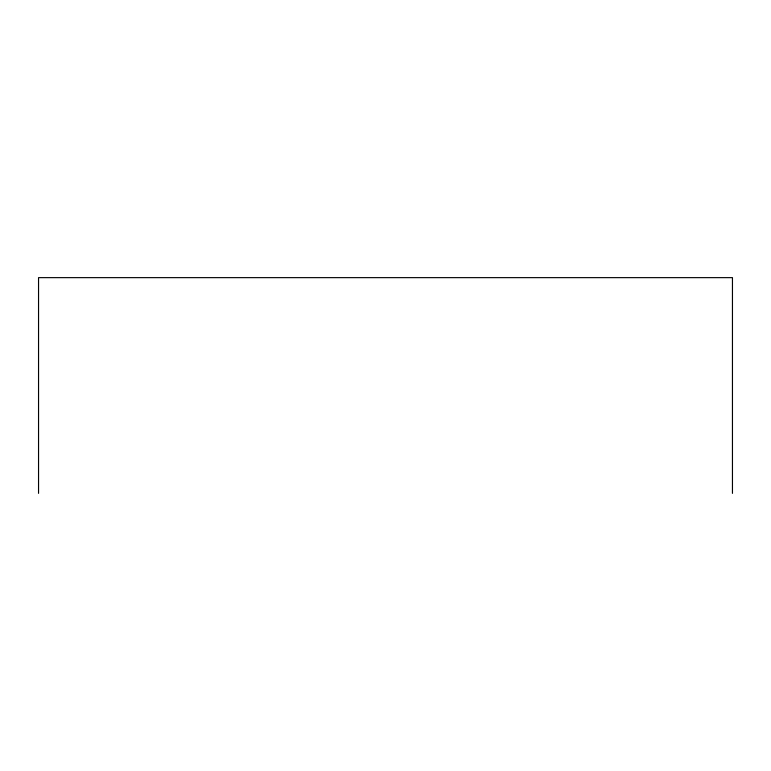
<?xml version="1.0" encoding="UTF-8"?>
<svg xmlns="http://www.w3.org/2000/svg" width="771" height="771" viewBox="0 0 771 771"><rect width="100%" height="100%" fill="white"/><g stroke="black" fill="none" stroke-linecap="round" stroke-linejoin="round"><path stroke-width="1.16" d="M732.45 493.363L732.45 277.637L38.55 277.637L38.55 493.363"/></g></svg>
